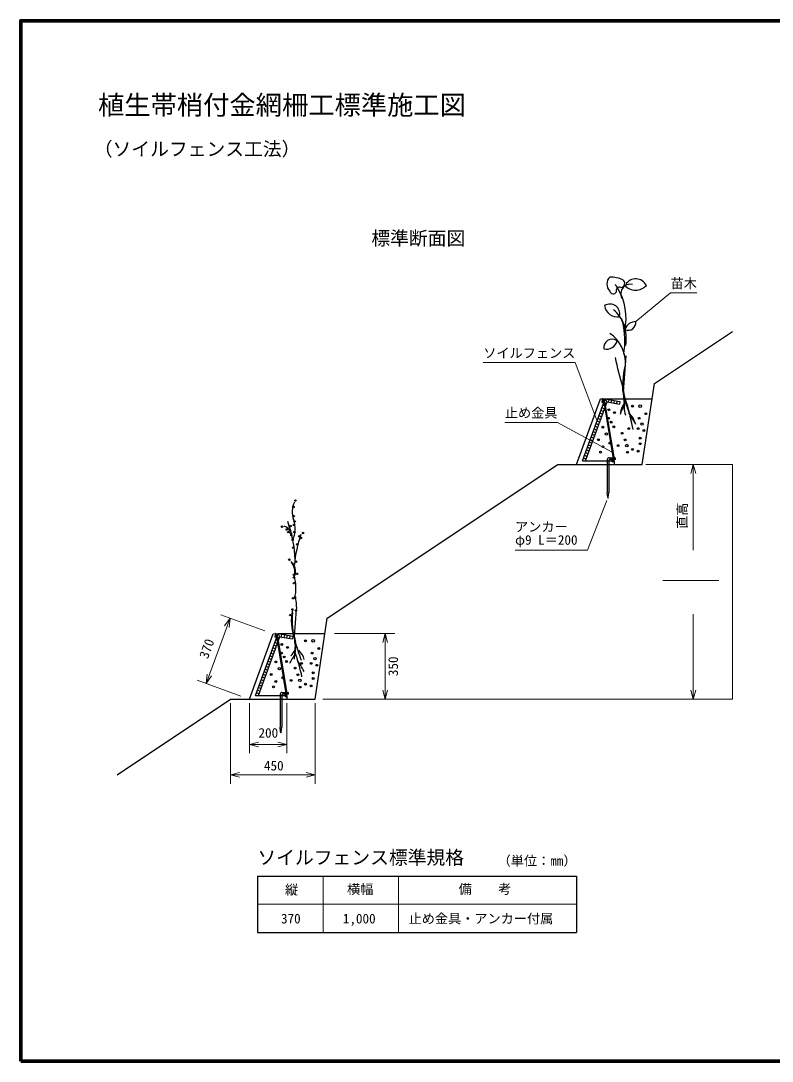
# Model space of a CAD drawing. Units: millimetres, scale not verified. Extents: x 200 to 8200, y 200 to 5837.
# Drawn here: x 200 to 4200, y 200 to 5740 of the extents above; entities that cross this region are included whole.
import ezdxf
from ezdxf.enums import TextEntityAlignment as Align

# ---------------------------------------------------------------- set-up
doc = ezdxf.new("R2010")
doc.units = ezdxf.units.MM
doc.header["$LTSCALE"] = 20
doc.header["$PDMODE"] = 32
doc.header["$PDSIZE"] = 10
for name, color, linetype, lineweight in [('C-MTR-FRAM', 5, 'Continuous', 25), ('C-MTR-LINE', 5, 'Continuous', 13), ('C-STR', 1, 'Continuous', 25), ('C-STR-DIM', 1, 'Continuous', 13), ('C-STR-HTXT', 1, 'Continuous', 13), ('C-TTL', 2, 'Continuous', 70)]:
    doc.layers.add(name, color=color, linetype=linetype, lineweight=lineweight)
doc.layers.add('C-MTR-TXT', color=5, linetype='Continuous')
doc.layers.add('C-TTL-TXT', color=5, linetype='Continuous')
doc.styles.add('ＭＳ ゴシック', font='')
doc.styles.get('ＭＳ ゴシック').set_extended_font_data('MS Gothic')

msp = doc.modelspace()

# ---------------------------------------------------------------- linework, layer by layer
at = {"layer": 'C-MTR-FRAM'}
for p, q in [((1460.39, 1186.04), (1460.39, 886.04)), ((1460.39, 1186.04), (3158.4, 1186.04)), ((3158.4, 1186.04), (3158.4, 886.04)), ((1460.39, 886.04), (3158.4, 886.04))]:
    msp.add_line(p, q, dxfattribs=at)
at = {"layer": 'C-MTR-LINE'}
for p, q in [((1810.39, 1186.04), (1810.39, 886.04)), ((2210.39, 886.04), (2210.39, 1186.04)), ((1460.39, 1036.04), (3158.4, 1036.04))]:
    msp.add_line(p, q, dxfattribs=at)
at = {"layer": 'C-STR', "color": 7}
for p, q in [((3573.07, 3809.39), (3988.05, 4086.04)), ((3508.05, 3377.24), (3573.07, 3809.39)), ((3297.06, 3725.92), (3293.22, 3708.82)), ((3298.15, 3709.63), (3298.7, 3715.74)), ((3307.9, 3711.45), (3298.89, 3726.22)), ((3300.61, 3716.05), (3302.95, 3710.75)), ((3310.85, 3727.24), (3389.64, 3713.34)), ((3320.7, 3710.27), (3310.85, 3727.24)), ((3310.85, 3727.24), (3560.71, 3727.24)), ((3328.82, 3708.84), (3331.43, 3723.61)), ((3343.59, 3706.23), (3346.2, 3721)), ((3358.28, 3703.64), (3360.88, 3718.41)), ((3372.96, 3701.05), (3375.57, 3715.82)), ((3389.64, 3713.34), (3387.03, 3698.57)), ((3206.7, 3397.24), (3320.64, 3710.28)), ((3302.08, 3659.27), (3287.98, 3664.4)), ((3298.15, 3709.63), (3293.22, 3708.82)), ((3293.22, 3708.82), (3298.15, 3709.63)), ((3307.58, 3674.38), (3293.48, 3679.52)), ((3312.71, 3688.48), (3298.62, 3693.61)), ((3302.95, 3710.75), (3353.01, 3407.5)), ((3317.84, 3702.58), (3303.75, 3707.71)), ((3307.9, 3711.45), (3357.94, 3408.32)), ((3320.64, 3710.28), (3387.03, 3698.57)), ((3327.08, 3698.99), (3327.12, 3699.2)), ((3327.24, 3699.16), (3327.12, 3699.2)), ((3281.56, 3602.89), (3267.46, 3608.02)), ((3286.69, 3616.98), (3272.59, 3622.11)), ((3291.82, 3631.08), (3277.72, 3636.21)), ((3296.95, 3645.17), (3282.85, 3650.3)), ((3261.04, 3546.51), (3246.94, 3551.64)), ((3266.17, 3560.6), (3252.07, 3565.73)), ((3271.3, 3574.7), (3257.2, 3579.83)), ((3276.43, 3588.79), (3262.33, 3593.92)), ((3240.51, 3490.12), (3226.42, 3495.26)), ((3245.64, 3504.22), (3231.55, 3509.35)), ((3250.77, 3518.32), (3236.68, 3523.45)), ((3255.91, 3532.41), (3241.81, 3537.54)), ((3219.99, 3433.74), (3205.9, 3438.87)), ((3225.12, 3447.84), (3211.03, 3452.97)), ((3230.25, 3461.93), (3216.16, 3467.06)), ((3235.38, 3476.03), (3221.29, 3481.16)), ((3209.73, 3405.55), (3195.64, 3410.68)), ((3214.86, 3419.65), (3200.77, 3424.78)), ((3321.54, 3404.5), (3321.54, 3228.78)), ((3330.54, 3398.78), (3330.54, 3228.78)), ((3333.06, 3413.38), (3366, 3413.38)), ((3366, 3403.77), (3335.94, 3403.77)), ((3343.14, 3405.88), (3348.08, 3406.69)), ((3352.28, 3390.91), (3343.14, 3405.88)), ((3348.08, 3406.69), (3350.55, 3401.09)), ((3352.47, 3401.4), (3353.01, 3407.5)), ((3357.94, 3408.32), (3354.1, 3391.22)), ((3366, 3403.77), (3366, 3413.38)), ((1831.77, 2559.72), (3058.05, 3377.24)), ((3058.05, 3377.24), (3508.05, 3377.24)), ((3324.54, 3203.78), (3321.54, 3228.78)), ((3324.54, 3203.78), (3321.54, 3228.78)), ((3327.54, 3203.78), (3330.54, 3228.78)), ((3327.54, 3203.78), (3330.54, 3228.78)), ((3324.54, 3203.78), (3326.04, 3198.78)), ((3324.54, 3203.78), (3326.04, 3198.78)), ((3326.04, 3198.78), (3327.54, 3203.78)), ((3326.04, 3198.78), (3327.54, 3203.78)), ((1766.71, 2127.24), (1831.77, 2559.72)), ((1465.36, 2147.24), (1579.3, 2460.28)), ((1555.71, 2475.92), (1551.87, 2458.82)), ((1556.81, 2459.63), (1551.87, 2458.82)), ((1551.87, 2458.82), (1556.81, 2459.63)), ((1556.81, 2459.63), (1557.35, 2465.74)), ((1571.36, 2438.48), (1557.27, 2443.61)), ((1566.56, 2461.45), (1557.54, 2476.22)), ((1559.26, 2466.05), (1561.6, 2460.75)), ((1561.6, 2460.75), (1611.66, 2157.5)), ((1576.49, 2452.58), (1562.4, 2457.71)), ((1566.56, 2461.45), (1616.6, 2158.32)), ((1569.51, 2477.24), (1648.29, 2463.34)), ((1579.35, 2460.27), (1569.51, 2477.24)), ((1569.51, 2477.24), (1819.36, 2477.24)), ((1579.3, 2460.28), (1645.69, 2448.57)), ((1587.47, 2458.84), (1590.08, 2473.61)), ((1602.25, 2456.23), (1604.85, 2471)), ((1616.93, 2453.64), (1619.54, 2468.41)), ((1631.62, 2451.05), (1634.22, 2465.82)), ((1648.29, 2463.34), (1645.69, 2448.57)), ((1550.47, 2381.08), (1536.37, 2386.21)), ((1555.6, 2395.17), (1541.5, 2400.3)), ((1560.73, 2409.27), (1546.63, 2414.4)), ((1566.23, 2424.38), (1552.14, 2429.52)), ((1529.95, 2324.7), (1515.85, 2329.83)), ((1535.08, 2338.79), (1520.98, 2343.92)), ((1540.21, 2352.89), (1526.11, 2358.02)), ((1545.34, 2366.98), (1531.24, 2372.11)), ((1509.43, 2268.32), (1495.33, 2273.45)), ((1514.56, 2282.41), (1500.46, 2287.54)), ((1519.69, 2296.51), (1505.59, 2301.64)), ((1524.82, 2310.6), (1510.72, 2315.73)), ((1488.9, 2211.93), (1474.81, 2217.06)), ((1494.04, 2226.03), (1479.94, 2231.16)), ((1499.17, 2240.12), (1485.07, 2245.26)), ((1504.3, 2254.22), (1490.2, 2259.35)), ((1468.38, 2155.55), (1454.29, 2160.68)), ((1473.51, 2169.65), (1459.42, 2174.78)), ((1478.64, 2183.74), (1464.55, 2188.87)), ((1483.77, 2197.84), (1469.68, 2202.97)), ((1591.71, 2163.38), (1624.65, 2163.38)), ((1624.65, 2153.77), (1624.65, 2163.38)), ((712.99, 1724.99), (1316.36, 2127.24)), ((1316.36, 2127.24), (1696.77, 2127.24)), ((1580.19, 2154.5), (1580.19, 1978.78)), ((1589.19, 2148.78), (1589.19, 1978.78)), ((1624.65, 2153.77), (1594.59, 2153.77)), ((1601.8, 2155.88), (1606.73, 2156.69)), ((1610.93, 2140.91), (1601.8, 2155.88)), ((1606.73, 2156.69), (1609.21, 2151.09)), ((1611.12, 2151.4), (1611.66, 2157.5)), ((1616.6, 2158.32), (1612.76, 2141.22)), ((1696.77, 2127.24), (1766.71, 2127.24)), ((1583.19, 1953.78), (1580.19, 1978.78)), ((1583.19, 1953.78), (1580.19, 1978.78)), ((1583.19, 1953.78), (1584.69, 1948.78)), ((1583.19, 1953.78), (1584.69, 1948.78)), ((1584.69, 1948.78), (1586.19, 1953.78)), ((1584.69, 1948.78), (1586.19, 1953.78)), ((1586.19, 1953.78), (1589.19, 1978.78)), ((1586.19, 1953.78), (1589.19, 1978.78))]:
    msp.add_line(p, q, dxfattribs=at)
at = {"layer": 'C-STR', "color": 33}
for p, q in [((3408.61, 3764.01), (3423.05, 3956.74)), ((3459.05, 3563.74), (3443.61, 3634.01)), ((1657.33, 2464.01), (1668.33, 2605.01))]:
    msp.add_line(p, q, dxfattribs=at)
at = {"layer": 'C-STR'}
for p, q in [((3158.05, 3377.24), (3285.45, 3727.24)), ((3190.74, 3397.24), (3310.85, 3727.24)), ((3285.45, 3727.24), (3310.85, 3727.24)), ((3190.74, 3397.24), (3358.05, 3397.24)), ((3358.05, 3397.24), (3358.05, 3377.24)), ((1416.71, 2127.24), (1543.25, 2474.92)), ((1449.39, 2147.24), (1569.51, 2477.24)), ((1543.25, 2474.92), (1569.51, 2477.24)), ((1585.74, 2448.99), (1585.77, 2449.2)), ((1585.89, 2449.16), (1585.77, 2449.2)), ((1449.39, 2147.24), (1616.71, 2147.24)), ((1616.71, 2147.24), (1616.71, 2127.24))]:
    msp.add_line(p, q, dxfattribs=at)
at = {"layer": 'C-STR', "color": 7}
for centre, radius in [((3497.33, 3688.01), 7), ((3317.7, 3539.65), 6), ((3507.33, 3593.01), 6), ((3286.61, 3443.01), 5), ((3426.61, 3478.01), 7), ((1755.99, 2438.01), 7), ((1765.99, 2343.01), 6), ((1576.35, 2289.65), 6), ((1685.26, 2228.01), 7), ((1545.26, 2193.01), 5)]:
    msp.add_circle(centre, radius, dxfattribs=at)
at = {"layer": 'C-STR'}
for centre in [(1661.77, 3185.24), (1651.77, 3151.24), (1652.77, 3102.24), (1590.77, 3046.24), (1635.77, 3049.24), (1654.77, 3055.24), (1657.77, 3074.24), (1615.77, 3031.24), (1623.77, 3017.24), (1637.77, 3010.24), (1639.77, 3001.24), (1656.77, 3017.24), (1682.77, 2995.24), (1702.77, 3012.24), (1647.77, 2976.24), (1650.77, 2934.24), (1671.77, 2952.24), (1691.77, 2986.24), (1629.77, 2870.24), (1664.77, 2860.24), (1654.77, 2790.24), (1654.77, 2775.24), (1669.77, 2795.24), (1654.77, 2745.24), (1649.77, 2665.24), (1659.77, 2670.24), (1644.77, 2605.24), (1664.77, 2600.24), (1634.77, 2575.24)]:
    msp.add_circle(centre, 4, dxfattribs=at)
at = {"layer": 'C-STR', "color": 3}
for centre, radius, start, end in [((3374.22, 4338.24), 54.22, 136.24536, 223.75464), ((3332.55, 4193.24), 182.52, 66.59531, 89.21518), ((3107.93, 4155.66), 313.91, 31.01659, 35.00563), ((3389.22, 4301.57), 20.04, 73.07249, 196.92751), ((3393.39, 4342.4), 21.73, 274.39871, 57.52881), ((3472.55, 4384.24), 78.54, 222.93618, 317.06382), ((3444.42, 4286.6), 50.49, 76.68369, 123.12344), ((3473.7, 4303.44), 62.62, 25.84037, 148.95451), ((3353.44, 4304.41), 18.75, 191.30993, 332.42986), ((3377.41, 4232.88), 69.96, 187.50959, 278.75061), ((3336.19, 4179.48), 52.44, 345.9342, 122.44347), ((3262.1, 4078.99), 153.18, 35.23812, 52.63794), ((3475.38, 4074.77), 63.98, 91.18446, 158.00011), ((3433.02, 4132.97), 41.44, 247.3367, 7.99454), ((3347.98, 4000.4), 44.43, 57.18721, 188.62327), ((3319.41, 4047.48), 55.89, 254.05529, 347.87223)]:
    msp.add_arc(centre, radius, start, end, dxfattribs=at)
at = {"layer": 'C-STR', "color": 33}
for centre, radius, start, end in [((3444.42, 4286.6), 50.49, 123.12344, 210.80863), ((3107.93, 4155.66), 313.91, 348.06361, 31.01659), ((3262.1, 4078.99), 153.18, 356.91234, 35.23812), ((3198.6, 4049.44), 224.81, 350.08624, 27.71893), ((2977.82, 4038.9), 438.07, 350.2883, 12.7702), ((3224.95, 3914.9), 194.91, 357.09036, 55.60547), ((5211.95, 4328.55), 1886.72, 191.64462, 196.51454), ((3767.51, 3810.88), 362.37, 164.66101, 192.40968), ((1746.54, 3571.74), 1671.86, 4.12704, 7.50947), ((3241.77, 3709.59), 174.39, 346.88044, 20.97138), ((5691.32, 4425.57), 2382.36, 196.73274, 199.35515), ((3584.99, 3693.92), 174.25, 170.64921, 197.77179), ((2368.88, 3377.86), 1106.04, 11.41367, 19.16738), ((3523.53, 3609.7), 137.5, 143.2954, 166.09835), ((3467.4, 3650.18), 74.73, 137.15282, 174.20096), ((2640.62, 3128.49), 953.26, 28.98546, 33.38263), ((3355.75, 3564.11), 120.05, 16.90049, 44.33672), ((1768.23, 3123.96), 123.54, 154.45135, 198.8673), ((1591.33, 3004.01), 46.1, 12.52881, 77.47119), ((920.47, 2830.85), 741.84, 2.94824, 19.13364), ((1532.72, 3034.28), 128.61, 332.05126, 22.74361), ((2290.3, 2789.15), 636.34, 160.2669, 175.05492), ((1576.53, 2806.93), 82.36, 343.10981, 41.23025), ((1596.67, 2810.75), 65.86, 326.0936, 41.05907), ((1429.49, 2718.23), 234.95, 346.90803, 16.00469), ((1476.13, 2615.01), 192.46, 357.02164, 18.79269), ((1889.68, 2543.1), 250, 166.31647, 201.31168), ((2003.1, 2546.78), 359.26, 173.24955, 198.46248), ((1167.25, 2370.42), 496, 2.50066, 11.74937), ((1490.49, 2409.59), 174.39, 346.88044, 20.97138), ((3940.04, 3125.57), 2382.36, 196.73274, 199.35515), ((1520.84, 2468.79), 160.76, 316.43942, 331.42047), ((699.84, 2444.6), 962.19, 353.75926, 358.66807), ((1594.47, 2304.11), 120.05, 16.90049, 44.33672), ((2241.14, 2005.93), 685.17, 147.80308, 152.9766), ((772.63, 2056.75), 943.57, 11.647, 19.45417), ((874.34, 1813.49), 953.26, 28.98546, 33.38263)]:
    msp.add_arc(centre, radius, start, end, dxfattribs=at)
at = {"layer": 'C-STR', "color": 7}
for centre, radius, start, end in [((3298.04, 3725.7), 1, 31.39782, 167.34919), ((3299.7, 3715.65), 1, 23.851, 174.89598), ((3333.21, 3401.26), 12.12, 90.74558, 164.52089), ((3335.54, 3398.78), 5, 85.32404, 180), ((3351.47, 3401.49), 1, 203.851, 354.89598), ((3353.13, 3391.43), 1, 211.39779, 347.34916), ((1556.69, 2475.7), 1, 31.39782, 167.34919), ((1558.35, 2465.65), 1, 23.851, 174.89598), ((1591.87, 2151.26), 12.12, 90.74558, 164.52089), ((1594.19, 2148.78), 5, 85.32404, 180), ((1610.12, 2151.49), 1, 203.851, 354.89598), ((1611.78, 2141.43), 1, 211.39779, 347.34916)]:
    msp.add_arc(centre, radius, start, end, dxfattribs=at)
for p in [(3330.3, 3669.32), (3361.05, 3653.49), (3328.83, 3623.49), (3343, 3602.31), (3491.77, 3623.49), (3527.33, 3648.01), (3299.28, 3575.83), (3356.61, 3578.01), (3401.05, 3543.49), (3436.05, 3568.49), (3486.77, 3568.49), (3517.33, 3558.01), (3274.68, 3509.54), (3336.52, 3491.26), (3416.61, 3508.01), (3497.33, 3518.01), (3497.33, 3488.01), (3299.31, 3472.24), (3380.51, 3477.74), (3429.31, 3442.24), (3456.61, 3458.01), (3486.61, 3448.01), (1715.42, 2438.49), (1588.96, 2419.32), (1619.7, 2403.49), (1785.99, 2398.01), (1557.94, 2325.83), (1587.48, 2373.49), (1601.65, 2352.31), (1615.26, 2328.01), (1750.42, 2373.49), (1659.7, 2293.49), (1694.7, 2318.49), (1745.42, 2318.49), (1755.99, 2268.01), (1775.99, 2308.01), (1533.33, 2259.54), (1557.96, 2222.24), (1595.18, 2241.26), (1639.16, 2227.74), (1675.26, 2258.01), (1755.99, 2238.01), (1687.96, 2192.24), (1715.26, 2208.01), (1745.26, 2198.01)]:
    msp.add_point(p, dxfattribs=at)
at = {"layer": 'C-STR', "color": 33}
msp.add_point((3456.77, 3688.49), dxfattribs=at)
at = {"layer": 'C-STR-DIM'}
for p, q in [((3528.05, 3377.24), (3988.05, 3377.24)), ((3784.85, 3377.24), (3739.92, 3377.24)), ((3779.92, 3377.24), (3766.98, 3328.94)), ((3779.92, 3377.24), (3792.86, 3328.94)), ((3779.92, 3377.24), (3779.92, 2921.76)), ((3988.05, 2127.24), (3988.05, 3377.24)), ((3617.22, 2759.28), (3916.3, 2759.28)), ((1187.13, 2210.8), (1313.68, 2558.48)), ((1498.38, 2491.25), (1265.26, 2576.1)), ((1313.68, 2558.48), (1285, 2517.52)), ((1313.68, 2558.48), (1309.32, 2508.67)), ((3779.92, 2579.68), (3779.92, 2127.24)), ((1869.58, 2477.24), (2191.39, 2477.24)), ((2139.86, 2477.24), (2126.92, 2428.94)), ((2139.86, 2127.24), (2139.86, 2477.24)), ((2139.86, 2477.24), (2152.8, 2428.94)), ((1371.84, 2143.57), (1138.71, 2228.42)), ((1187.13, 2210.8), (1191.49, 2260.61)), ((1187.13, 2210.8), (1215.81, 2251.75)), ((2139.86, 2127.24), (2126.92, 2175.53)), ((2139.86, 2127.24), (2152.8, 2175.53)), ((3779.92, 2127.24), (3766.98, 2175.53)), ((3779.92, 2127.24), (3792.86, 2175.53)), ((1316.71, 2107.24), (1316.71, 1677.65)), ((1416.71, 2107.24), (1416.71, 1839.38)), ((1616.71, 2107.24), (1616.71, 1839.38)), ((1766.71, 2107.24), (1766.71, 1677.65)), ((1807.07, 2127.24), (2191.39, 2127.24)), ((3988.05, 2127.24), (1831.77, 2127.24)), ((3789, 2127.24), (3739.92, 2127.24)), ((1416.71, 1899.38), (1416.71, 1926.1)), ((1416.71, 1886.1), (1465, 1899.04)), ((1416.71, 1886.1), (1465, 1873.15)), ((1416.71, 1886.1), (1616.71, 1886.1)), ((1616.71, 1886.1), (1568.41, 1899.04)), ((1616.71, 1886.1), (1568.41, 1873.15)), ((1316.71, 1737.65), (1316.71, 1764.99)), ((1316.71, 1724.99), (1365, 1737.93)), ((1766.71, 1724.99), (1316.71, 1724.99)), ((1316.71, 1724.99), (1365, 1712.04)), ((1766.71, 1724.99), (1718.41, 1737.93)), ((1766.71, 1724.99), (1718.41, 1712.04)), ((1766.71, 1737.65), (1766.71, 1764.99))]:
    msp.add_line(p, q, dxfattribs=at)
at = {"layer": 'C-STR-HTXT'}
for p, q in [((3659.02, 4291.07), (3474.05, 4138.74)), ((3659.02, 4291.07), (3799.02, 4291.07)), ((2661.99, 3920.06), (3151.99, 3920.06)), ((3151.99, 3920.06), (3267.46, 3608.02)), ((2777.04, 3601.79), (3057.04, 3601.79)), ((3057.04, 3601.79), (3348.51, 3443.12)), ((3320.52, 3184.83), (3216.31, 2921.36)), ((2831.31, 2921.36), (3216.31, 2921.36))]:
    msp.add_line(p, q, dxfattribs=at)
at = {"layer": 'C-TTL'}
msp.add_lwpolyline([(200, 200), (8200, 200), (8200, 5740), (200, 5740)], close=True, dxfattribs=at)

# ---------------------------------------------------------------- texts
at = {"layer": 'C-MTR-TXT', "style": 'ＭＳ ゴシック'}
for s, p in [('縦', (1606.37, 1072.03)), ('横幅', (1936.65, 1075.04)), ('備\u3000\u3000考', (2530.77, 1076.04))]:
    msp.add_text(s, height=51.32, dxfattribs=at).set_placement(p, align=Align.BOTTOM_LEFT)
for s, p in [('370', (1585.11, 959.22)), ('止め金具・アンカー付属', (2264.57, 959.22))]:
    msp.add_text(s, height=51.32, dxfattribs=at).set_placement(p, align=Align.MIDDLE_LEFT)
at = {"layer": 'C-STR-DIM', "color": 7, "style": 'ＭＳ ゴシック'}
for s, p in [('苗木', (3659.02, 4301.07)), ('ソイルフェンス', (2661.99, 3930.06)), ('止め金具', (2777.04, 3611.79)), ('200', (1465.32, 1907.35)), ('450', (1494.55, 1732.69))]:
    msp.add_text(s, height=51.32, dxfattribs=at).set_placement(p, align=Align.BOTTOM_LEFT)
for s, rotation, p in [('直高', 90, (3761.89, 3034.69)), ('370', 70, (1210.04, 2333.52)), ('350', 90, (2223.13, 2250.39))]:
    msp.add_text(s, height=51.32, rotation=rotation, dxfattribs=at).set_placement(p, align=Align.BOTTOM_LEFT)
for s, p in [('アンカー ', (2831.31, 3071.36)), ('φ9 L＝200', (2831.31, 3001.36))]:
    msp.add_text(s, height=51.32, dxfattribs=at).set_placement(p, align=Align.TOP_LEFT)
at = {"layer": 'C-STR-DIM', "color": 5, "style": 'ＭＳ ゴシック'}
msp.add_text('（単位：㎜）', height=51.32, dxfattribs=at).set_placement((2738.4, 1226.04), align=Align.BOTTOM_LEFT)
msp.add_text('1,000', height=51.32, dxfattribs=at).set_placement((1914.34, 959.22), align=Align.MIDDLE_LEFT)
at = {"layer": 'C-TTL-TXT', "color": 3, "style": 'ＭＳ ゴシック'}
for s, height, p in [('植生帯梢付金網柵工標準施工図', 102.6, (610.65, 5209.58)), ('（ソイルフェンス工法）', 73.31, (588.28, 4998.86))]:
    msp.add_text(s, height=height, dxfattribs=at).set_placement(p, align=Align.BOTTOM_LEFT)
at = {"layer": 'C-TTL-TXT', "color": 7, "style": 'ＭＳ ゴシック'}
msp.add_text('標準断面図', height=73.31, dxfattribs=at).set_placement((2066.2, 4582.28), align=Align.MIDDLE_LEFT)
at = {"layer": 'C-TTL-TXT', "style": 'ＭＳ ゴシック'}
msp.add_text('ソイルフェンス標準規格', height=73.31, dxfattribs=at).set_placement((1459.57, 1226.04), align=Align.BOTTOM_LEFT)

doc.saveas('drawing.dxf')
